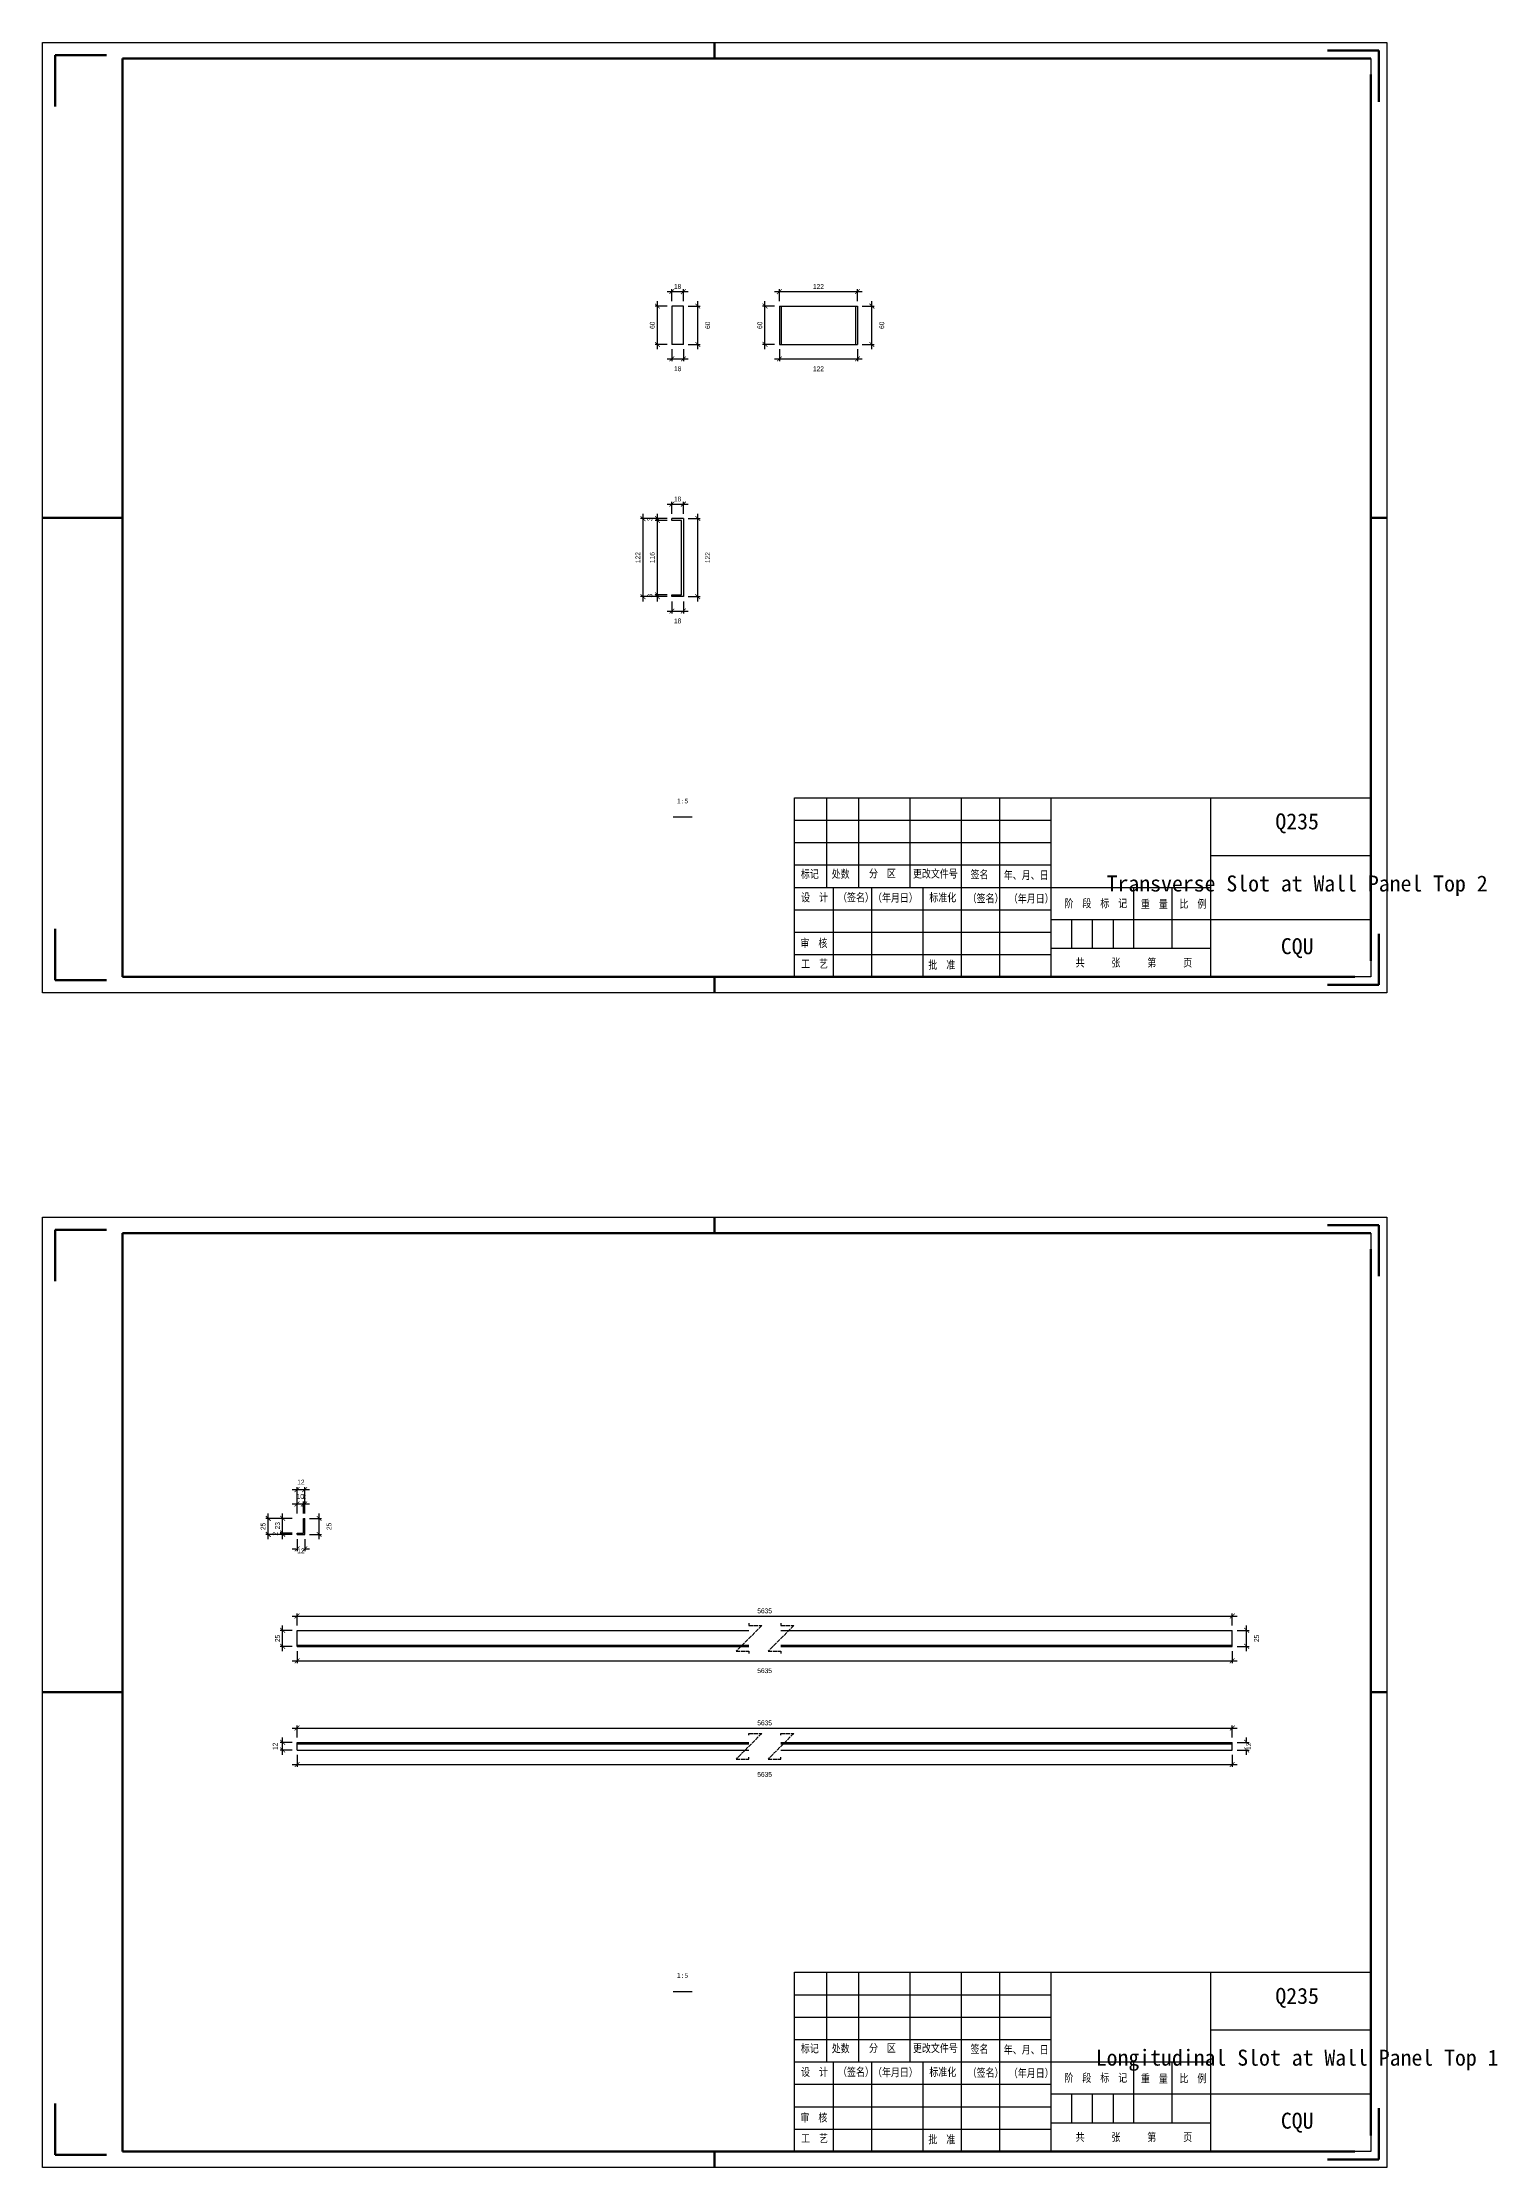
# Model space of a CAD drawing. Header units: millimetres. Extents: x 0 to 1925, y 0 to 4345.
# Drawn here: x 1470 to 1925, y 2569 to 3233 of the extents above; entities that cross this region are included whole.
import ezdxf

# ---------------------------------------------------------------- set-up
doc = ezdxf.new("R2010")
doc.units = ezdxf.units.MM
doc.linetypes.add('DASHED', pattern=[1.524, 1.27, -0.254])
doc.layers.add('总内框线', color=7, linetype='Continuous', lineweight=50)
doc.layers.add('总外框线', color=7, linetype='Continuous', lineweight=30)
doc.styles.add('OpenSansCondensed-Light', font='OpenSansCondensed-Light.ttf')
doc.styles.add('陈杰（2）', font='gbenor.shx', dxfattribs={"width": 0.8, "bigfont": 'gbcbig.shx'})
doc.dimstyles.new('EZDXF', dxfattribs={"dimtxt": 0.25, "dimasz": 0.175, "dimexe": 0.375, "dimexo": 0.125, "dimgap": 0.1, "dimtad": 1, "dimlfac": 100, "dimzin": 12, "dimdsep": 46, "dimtxsty": 'OpenSansCondensed-Light', "dimblk": 'ARCHTICK', "dimcen": 2.5, "dimazin": 3, "dimtfac": 0.5, "dimtmove": 2, "dimatfit": 3, "dimarcsym": 0})

# ---------------------------------------------------------------- blocks, each defined once
blk = doc.blocks.new('_ARCHTICK')
at = {"color": 0, "linetype": 'ByBlock', "const_width": 0.15}
blk.add_lwpolyline([(-0.5, -0.5), (0.5, 0.5)], dxfattribs=at)

msp = doc.modelspace()

# ---------------------------------------------------------------- linework, layer by layer
for p, q in [((1885, 3228), (1885, 3043)), ((1666.62901, 3150.65), (1666.62901, 3138.65)), ((1670.22901, 3150.65), (1666.62901, 3150.65)), ((1670.22901, 3138.65), (1670.22901, 3150.65)), ((1700.22901, 3150.65), (1700.22901, 3138.65)), ((1700.22901, 3150.65), (1700.82901, 3150.65)), ((1700.82901, 3150.65), (1700.82901, 3138.65)), ((1700.82901, 3150.65), (1724.02901, 3150.65)), ((1724.02901, 3150.65), (1724.02901, 3138.65)), ((1724.02901, 3150.65), (1724.62901, 3150.65)), ((1724.62901, 3150.65), (1724.62901, 3138.65)), ((1670.22901, 3138.65), (1666.62901, 3138.65)), ((1700.22901, 3138.65), (1700.82901, 3138.65)), ((1700.82901, 3138.65), (1724.02901, 3138.65)), ((1724.02901, 3138.65), (1724.62901, 3138.65)), ((1666.62901, 3083.65), (1666.62901, 3084.25)), ((1670.22901, 3084.25), (1666.62901, 3084.25)), ((1669.62901, 3083.65), (1666.62901, 3083.65)), ((1669.62901, 3060.45), (1669.62901, 3083.65)), ((1670.22901, 3084.25), (1670.22901, 3059.85)), ((1666.62901, 3059.85), (1666.62901, 3060.45)), ((1666.62901, 3060.45), (1669.62901, 3060.45)), ((1670.22901, 3059.85), (1666.62901, 3059.85)), ((1705, 2997), (1885, 2997)), ((1705, 2941), (1705, 2997)), ((1715, 2997), (1715, 2969)), ((1725, 2997), (1725, 2969)), ((1741, 2997), (1741, 2969)), ((1757, 2997), (1757, 2969)), ((1769, 2997), (1769, 2941)), ((1785, 2997), (1785, 2941)), ((1835, 2941), (1835, 2997)), ((1885, 2997), (1885, 2941)), ((1667, 2991), (1673, 2991)), ((1705, 2990), (1785, 2990)), ((1705, 2983), (1785, 2983)), ((1705, 2976), (1785, 2976)), ((1835, 2979), (1885, 2979)), ((1705, 2969), (1835, 2969)), ((1717, 2969), (1717, 2941)), ((1729, 2969), (1729, 2941)), ((1745, 2969), (1745, 2941)), ((1757, 2969), (1757, 2941)), ((1811, 2950), (1811, 2969)), ((1823, 2950), (1823, 2969)), ((1705, 2962), (1785, 2962)), ((1705, 2955), (1785, 2955)), ((1785, 2959), (1835, 2959)), ((1791.5, 2959), (1791.5, 2950)), ((1798, 2959), (1798, 2950)), ((1804.5, 2959), (1804.5, 2950)), ((1835, 2959), (1885, 2959)), ((1785, 2950), (1835, 2950)), ((1705, 2948), (1785, 2948)), ((1885, 2941), (1705, 2941)), ((1885, 2861), (1885, 2676)), ((1551.52901, 2767.225), (1551.52901, 2771.825)), ((1551.52901, 2771.825), (1551.92901, 2771.825)), ((1551.92901, 2766.825), (1551.92901, 2771.825)), ((1549.52901, 2766.825), (1549.52901, 2767.225)), ((1549.52901, 2767.225), (1551.52901, 2767.225)), ((1549.52901, 2766.825), (1551.92901, 2766.825)), ((1549.52901, 2732.225), (1549.52901, 2736.825)), ((1549.52901, 2736.825), (1690.72901, 2736.825)), ((1700.72901, 2736.825), (1841.72901, 2736.825)), ((1841.72901, 2732.225), (1841.72901, 2736.825)), ((1549.52901, 2731.825), (1549.52901, 2732.225)), ((1549.52901, 2732.225), (1690.72901, 2732.225)), ((1549.52901, 2731.825), (1690.72901, 2731.825)), ((1700.72901, 2732.225), (1841.72901, 2732.225)), ((1700.72901, 2731.825), (1841.72901, 2731.825)), ((1841.72901, 2731.825), (1841.72901, 2732.225)), ((1549.52901, 2701.425), (1549.52901, 2701.825)), ((1549.52901, 2701.825), (1690.72901, 2701.825)), ((1549.52901, 2701.425), (1690.72901, 2701.425)), ((1549.52901, 2699.425), (1549.52901, 2701.425)), ((1549.52901, 2699.425), (1690.72901, 2699.425)), ((1700.72901, 2701.825), (1841.72901, 2701.825)), ((1700.72901, 2701.425), (1841.72901, 2701.425)), ((1700.72901, 2699.425), (1841.72901, 2699.425)), ((1841.72901, 2701.425), (1841.72901, 2701.825)), ((1841.72901, 2699.425), (1841.72901, 2701.425)), ((1705, 2630), (1885, 2630)), ((1705, 2574), (1705, 2630)), ((1715, 2630), (1715, 2602)), ((1725, 2630), (1725, 2602)), ((1741, 2630), (1741, 2602)), ((1757, 2630), (1757, 2602)), ((1769, 2630), (1769, 2574)), ((1785, 2630), (1785, 2574)), ((1835, 2574), (1835, 2630)), ((1885, 2630), (1885, 2574)), ((1667, 2624), (1673, 2624)), ((1705, 2623), (1785, 2623)), ((1705, 2616), (1785, 2616)), ((1835, 2612), (1885, 2612)), ((1705, 2609), (1785, 2609)), ((1705, 2602), (1835, 2602)), ((1717, 2602), (1717, 2574)), ((1729, 2602), (1729, 2574)), ((1745, 2602), (1745, 2574)), ((1757, 2602), (1757, 2574)), ((1811, 2583), (1811, 2602)), ((1823, 2583), (1823, 2602)), ((1705, 2595), (1785, 2595)), ((1785, 2592), (1835, 2592)), ((1791.5, 2592), (1791.5, 2583)), ((1798, 2592), (1798, 2583)), ((1804.5, 2592), (1804.5, 2583)), ((1835, 2592), (1885, 2592)), ((1705, 2588), (1785, 2588)), ((1785, 2583), (1835, 2583)), ((1705, 2581), (1785, 2581)), ((1885, 2574), (1705, 2574))]:
    msp.add_line(p, q)
at = {"linetype": 'DASHED'}
for p, q in [((1694.72901, 2738.325), (1686.72901, 2730.325)), ((1690.72901, 2739.075), (1690.72901, 2738.325)), ((1690.72901, 2738.325), (1694.72901, 2738.325)), ((1704.72901, 2738.325), (1696.72901, 2730.325)), ((1700.72901, 2739.075), (1700.72901, 2738.325)), ((1700.72901, 2738.325), (1704.72901, 2738.325)), ((1686.72901, 2730.325), (1690.72901, 2730.325)), ((1690.72901, 2730.325), (1690.72901, 2729.575)), ((1696.72901, 2730.325), (1700.72901, 2730.325)), ((1700.72901, 2730.325), (1700.72901, 2729.575)), ((1694.72901, 2704.625), (1686.72901, 2696.625)), ((1690.72901, 2704.075), (1690.72901, 2704.625)), ((1690.72901, 2704.625), (1694.72901, 2704.625)), ((1704.72901, 2704.625), (1696.72901, 2696.625)), ((1700.72901, 2704.075), (1700.72901, 2704.625)), ((1700.72901, 2704.625), (1704.72901, 2704.625)), ((1686.72901, 2696.625), (1690.72901, 2696.625)), ((1690.72901, 2696.625), (1690.72901, 2697.175)), ((1696.72901, 2696.625), (1700.72901, 2696.625)), ((1700.72901, 2696.625), (1700.72901, 2697.175))]:
    msp.add_line(p, q, dxfattribs=at)
at = {"layer": '总内框线'}
for p, q in [((1474, 3229), (1474, 3213)), ((1474, 3229), (1490, 3229)), ((1495, 2941), (1495, 3228)), ((1495, 3228), (1885, 3228)), ((1680, 3228), (1680, 3233)), ((1887.5, 3230.5), (1871.5, 3230.5)), ((1887.5, 3230.5), (1887.5, 3214.5)), ((1885, 3223), (1885, 2946)), ((1470, 3084.5), (1495, 3084.5)), ((1885, 3084.5), (1890, 3084.5)), ((1474, 2940), (1474, 2956)), ((1887.5, 2938.5), (1887.5, 2954.5)), ((1474, 2940), (1490, 2940)), ((1880, 2941), (1495, 2941)), ((1680, 2936), (1680, 2941)), ((1887.5, 2938.5), (1871.5, 2938.5)), ((1474, 2862), (1474, 2846)), ((1474, 2862), (1490, 2862)), ((1680, 2861), (1680, 2866)), ((1887.5, 2863.5), (1871.5, 2863.5)), ((1887.5, 2863.5), (1887.5, 2847.5)), ((1495, 2574), (1495, 2861)), ((1495, 2861), (1885, 2861)), ((1885, 2856), (1885, 2579)), ((1470, 2717.5), (1495, 2717.5)), ((1885, 2717.5), (1890, 2717.5)), ((1474, 2573), (1474, 2589)), ((1887.5, 2571.5), (1887.5, 2587.5)), ((1474, 2573), (1490, 2573)), ((1880, 2574), (1495, 2574)), ((1680, 2569), (1680, 2574)), ((1887.5, 2571.5), (1871.5, 2571.5))]:
    msp.add_line(p, q, dxfattribs=at)
at = {"layer": '总外框线'}
for p, q in [((1470, 2936), (1470, 3233)), ((1470, 3233), (1890, 3233)), ((1890, 3233), (1890, 2936)), ((1890, 2936), (1470, 2936)), ((1470, 2569), (1470, 2866)), ((1470, 2866), (1890, 2866)), ((1890, 2866), (1890, 2569)), ((1890, 2569), (1470, 2569))]:
    msp.add_line(p, q, dxfattribs=at)

# ---------------------------------------------------------------- texts
at = {"attachment_point": 5}
for s, insert, char_height in [('1:5', (1670, 2996), 1.5), ('Q235', (1862, 2989), 5), ('Transverse Slot at Wall Panel Top 2', (1862, 2969.5), 5), ('CQU', (1862, 2950), 5), ('1:5', (1670, 2629), 1.5), ('Q235', (1862, 2622), 5), ('Longitudinal Slot at Wall Panel Top 1', (1862, 2602.5), 5), ('CQU', (1862, 2583), 5)]:
    msp.add_mtext(s, dxfattribs=dict(at, insert=insert, char_height=char_height))
at = {"char_height": 2.5, "width": 93.0192856, "attachment_point": 1, "style": '陈杰（2）'}
for s, insert in [('{\\fSimSun|b0|i0|c134|p2;标记}', (1706.95482, 2974.44053)), ('{\\fSimSun|b0|i0|c134|p2;处数}', (1716.57596, 2974.45543)), ('{\\fSimSun|b0|i0|c134|p2;分\u3000区}', (1728.23692, 2974.57959)), ('{\\fSimSun|b0|i0|c134|p2;更改文件号}', (1741.97169, 2974.52496)), ('{\\fSimSun|b0|i0|c134|p2;签名}', (1759.95608, 2974.2667)), ('{\\fSimSun|b0|i0|c134|p2;年、月、日}', (1770.35064, 2974.07301)), ('{\\fSimSun|b0|i0|c134|p2;设\u3000计}', (1707.01432, 2967.10007)), ('{\\fSimSun|b0|i0|c134|p2;（签名）}', (1718.55629, 2967.10007)), ('{\\fSimSun|b0|i0|c134|p2;\u3000（年月日）}', (1726.68156, 2966.98584)), ('{\\fSimSun|b0|i0|c134|p2;标准化}', (1747.08823, 2967.08517)), ('{\\fSimSun|b0|i0|c134|p2;（签名）}', (1759.05516, 2966.83685)), ('{\\fSimSun|b0|i0|c134|p2;（年月日）}', (1771.923, 2966.73752)), ('{\\fSimSun|b0|i0|c134|p2;阶\u3000段\u3000标\u3000记}', (1789.30395, 2965.25254)), ('{\\fSimSun|b0|i0|c134|p2;重\u3000量}', (1813.18681, 2965.02408)), ('{\\fSimSun|b0|i0|c134|p2;比\u3000例}', (1825.23873, 2965.09361)), ('{\\fSimSun|b0|i0|c134|p2;审\u3000核}', (1706.81034, 2952.83138)), ('{\\fSimSun|b0|i0|c134|p2;工\u3000艺}', (1707.01432, 2946.34515)), ('{\\fSimSun|b0|i0|c134|p2;批\u3000准}', (1746.78226, 2946.0273)), ('{\\fSimSun|b0|i0|c134|p2;共\u3000\u3000\u3000张\u3000\u3000\u3000第\u3000\u3000\u3000页}', (1792.79713, 2946.72757)), ('{\\fSimSun|b0|i0|c134|p2;标记}', (1706.95482, 2607.44053)), ('{\\fSimSun|b0|i0|c134|p2;处数}', (1716.57596, 2607.45543)), ('{\\fSimSun|b0|i0|c134|p2;分\u3000区}', (1728.23692, 2607.57959)), ('{\\fSimSun|b0|i0|c134|p2;更改文件号}', (1741.97169, 2607.52496)), ('{\\fSimSun|b0|i0|c134|p2;签名}', (1759.95608, 2607.2667)), ('{\\fSimSun|b0|i0|c134|p2;年、月、日}', (1770.35064, 2607.07301)), ('{\\fSimSun|b0|i0|c134|p2;设\u3000计}', (1707.01432, 2600.10007)), ('{\\fSimSun|b0|i0|c134|p2;（签名）}', (1718.55629, 2600.10007)), ('{\\fSimSun|b0|i0|c134|p2;\u3000（年月日）}', (1726.68156, 2599.98584)), ('{\\fSimSun|b0|i0|c134|p2;标准化}', (1747.08823, 2600.08517)), ('{\\fSimSun|b0|i0|c134|p2;（签名）}', (1759.05516, 2599.83685)), ('{\\fSimSun|b0|i0|c134|p2;（年月日）}', (1771.923, 2599.73752)), ('{\\fSimSun|b0|i0|c134|p2;阶\u3000段\u3000标\u3000记}', (1789.30395, 2598.25254)), ('{\\fSimSun|b0|i0|c134|p2;重\u3000量}', (1813.18681, 2598.02408)), ('{\\fSimSun|b0|i0|c134|p2;比\u3000例}', (1825.23873, 2598.09361)), ('{\\fSimSun|b0|i0|c134|p2;审\u3000核}', (1706.81034, 2585.83138)), ('{\\fSimSun|b0|i0|c134|p2;工\u3000艺}', (1707.01432, 2579.34515)), ('{\\fSimSun|b0|i0|c134|p2;批\u3000准}', (1746.78226, 2579.0273)), ('{\\fSimSun|b0|i0|c134|p2;共\u3000\u3000\u3000张\u3000\u3000\u3000第\u3000\u3000\u3000页}', (1792.79713, 2579.72757))]:
    msp.add_mtext(s, dxfattribs=dict(at, insert=insert))

# ---------------------------------------------------------------- dimensions: what is measured, and where the dimension line sits
for base, p1, p2, location, override in [((1666.62901, 3155.15), (1666.62901, 3150.65), (1670.22901, 3150.65), (1668.42901, 3156.75), {"dimtxt": 1.5, "dimasz": 1.5, "dimexe": 0.75, "dimexo": 1.5, "dimtad": 1, "dimlfac": 5, "dimblk": 'ARCHTICK', "dimsah": 0, "dimtsz": 0, "dimdle": 1.5, "dimtmove": 2}), ((1700.22901, 3155.15), (1700.22901, 3150.65), (1724.62901, 3150.65), (1712.42901, 3156.75), {"dimtxt": 1.5, "dimasz": 1.5, "dimexe": 0.75, "dimexo": 1.5, "dimtad": 1, "dimlfac": 5, "dimblk": 'ARCHTICK', "dimsah": 0, "dimtsz": 0, "dimdle": 1.5, "dimtmove": 2}), ((1666.62901, 3134.15), (1666.62901, 3138.65), (1670.22901, 3138.65), (1668.42901, 3131.05), {"dimtxt": 1.5, "dimasz": 1.5, "dimexe": 0.75, "dimexo": 1.5, "dimtad": 4, "dimlfac": 5, "dimblk": 'ARCHTICK', "dimsah": 0, "dimtsz": 0, "dimdle": 1.5, "dimtmove": 2}), ((1700.22901, 3134.15), (1700.22901, 3138.65), (1724.62901, 3138.65), (1712.42901, 3131.05), {"dimtxt": 1.5, "dimasz": 1.5, "dimexe": 0.75, "dimexo": 1.5, "dimtad": 4, "dimlfac": 5, "dimblk": 'ARCHTICK', "dimsah": 0, "dimtsz": 0, "dimdle": 1.5, "dimtmove": 2}), ((1666.62901, 3088.75), (1666.62901, 3084.25), (1670.22901, 3084.25), (1668.42901, 3090.35), {"dimtxt": 1.5, "dimasz": 1.5, "dimexe": 0.75, "dimexo": 1.5, "dimtad": 1, "dimlfac": 5, "dimblk": 'ARCHTICK', "dimsah": 0, "dimtsz": 0, "dimdle": 1.5, "dimtmove": 2}), ((1666.62901, 3055.35), (1666.62901, 3059.85), (1670.22901, 3059.85), (1668.42901, 3052.25), {"dimtxt": 1.5, "dimasz": 1.5, "dimexe": 0.75, "dimexo": 1.5, "dimtad": 4, "dimlfac": 5, "dimblk": 'ARCHTICK', "dimsah": 0, "dimtsz": 0, "dimdle": 1.5, "dimtmove": 2}), ((1549.52901, 2776.325), (1549.52901, 2771.825), (1551.52901, 2771.825), (1550.52901, 2778.675), {"dimtxt": 1.5, "dimasz": 1.5, "dimexe": 0.75, "dimexo": 1.5, "dimtad": 1, "dimlfac": 5, "dimblk": 'ARCHTICK', "dimsah": 0, "dimtsz": 0, "dimdle": 1.5, "dimtmove": 2}), ((1551.52901, 2776.325), (1551.52901, 2771.825), (1551.92901, 2771.825), (1551.72901, 2778.675), {"dimtxt": 1.5, "dimasz": 1.5, "dimexe": 0.75, "dimexo": 1.5, "dimtad": 1, "dimlfac": 5, "dimblk": 'ARCHTICK', "dimsah": 0, "dimtsz": 0, "dimdle": 1.5, "dimtmove": 2})]:
    msp.add_linear_dim(base=base, p1=p1, p2=p2, location=location, dimstyle='EZDXF', override=override).render()
for base, p1, p2, location, override in [((1662.12901, 3138.65), (1666.62901, 3138.65), (1666.62901, 3150.65), (1660.52901, 3144.65), {"dimtxt": 1.5, "dimasz": 1.5, "dimexe": 0.75, "dimexo": 1.5, "dimtad": 1, "dimlfac": 5, "dimblk": 'ARCHTICK', "dimsah": 0, "dimtsz": 0, "dimdle": 1.5, "dimtmove": 2}), ((1674.72901, 3138.65), (1670.22901, 3138.65), (1670.22901, 3150.65), (1677.82901, 3144.65), {"dimtxt": 1.5, "dimasz": 1.5, "dimexe": 0.75, "dimexo": 1.5, "dimtad": 4, "dimlfac": 5, "dimblk": 'ARCHTICK', "dimsah": 0, "dimtsz": 0, "dimdle": 1.5, "dimtmove": 2}), ((1695.72901, 3138.65), (1700.22901, 3138.65), (1700.22901, 3150.65), (1694.12901, 3144.65), {"dimtxt": 1.5, "dimasz": 1.5, "dimexe": 0.75, "dimexo": 1.5, "dimtad": 1, "dimlfac": 5, "dimblk": 'ARCHTICK', "dimsah": 0, "dimtsz": 0, "dimdle": 1.5, "dimtmove": 2}), ((1729.12901, 3138.65), (1724.62901, 3138.65), (1724.62901, 3150.65), (1732.22901, 3144.65), {"dimtxt": 1.5, "dimasz": 1.5, "dimexe": 0.75, "dimexo": 1.5, "dimtad": 4, "dimlfac": 5, "dimblk": 'ARCHTICK', "dimsah": 0, "dimtsz": 0, "dimdle": 1.5, "dimtmove": 2}), ((1657.62901, 3059.85), (1666.62901, 3059.85), (1666.62901, 3084.25), (1656.02901, 3072.05), {"dimtxt": 1.5, "dimasz": 1.5, "dimexe": 0.75, "dimexo": 1.5, "dimtad": 1, "dimlfac": 5, "dimblk": 'ARCHTICK', "dimsah": 0, "dimtsz": 0, "dimdle": 1.5, "dimtmove": 2}), ((1662.12901, 3083.65), (1666.62901, 3083.65), (1666.62901, 3084.25), (1659.77901, 3083.95), {"dimtxt": 1.5, "dimasz": 1.5, "dimexe": 0.75, "dimexo": 1.5, "dimtad": 1, "dimlfac": 5, "dimblk": 'ARCHTICK', "dimsah": 0, "dimtsz": 0, "dimdle": 1.5, "dimtmove": 2}), ((1662.12901, 3060.45), (1666.62901, 3060.45), (1666.62901, 3083.65), (1660.52901, 3072.05), {"dimtxt": 1.5, "dimasz": 1.5, "dimexe": 0.75, "dimexo": 1.5, "dimtad": 1, "dimlfac": 5, "dimblk": 'ARCHTICK', "dimsah": 0, "dimtsz": 0, "dimdle": 1.5, "dimtmove": 2}), ((1674.72901, 3059.85), (1670.22901, 3059.85), (1670.22901, 3084.25), (1677.82901, 3072.05), {"dimtxt": 1.5, "dimasz": 1.5, "dimexe": 0.75, "dimexo": 1.5, "dimtad": 4, "dimlfac": 5, "dimblk": 'ARCHTICK', "dimsah": 0, "dimtsz": 0, "dimdle": 1.5, "dimtmove": 2}), ((1662.12901, 3059.85), (1666.62901, 3059.85), (1666.62901, 3060.45), (1659.77901, 3060.15), {"dimtxt": 1.5, "dimasz": 1.5, "dimexe": 0.75, "dimexo": 1.5, "dimtad": 1, "dimlfac": 5, "dimblk": 'ARCHTICK', "dimsah": 0, "dimtsz": 0, "dimdle": 1.5, "dimtmove": 2}), ((1545.02901, 2767.225), (1549.52901, 2767.225), (1549.52901, 2771.825), (1543.42901, 2769.525), {"dimtxt": 1.5, "dimasz": 1.5, "dimexe": 0.75, "dimexo": 1.5, "dimtad": 1, "dimlfac": 5, "dimblk": 'ARCHTICK', "dimsah": 0, "dimtsz": 0, "dimdle": 1.5, "dimtmove": 2}), ((1545.02901, 2766.825), (1549.52901, 2766.825), (1549.52901, 2767.225), (1542.67901, 2767.025), {"dimtxt": 1.5, "dimasz": 1.5, "dimexe": 0.75, "dimexo": 1.5, "dimtad": 1, "dimlfac": 5, "dimblk": 'ARCHTICK', "dimsah": 0, "dimtsz": 0, "dimdle": 1.5, "dimtmove": 2})]:
    msp.add_linear_dim(base=base, p1=p1, p2=p2, angle=90, location=location, dimstyle='EZDXF', override=override).render()
for base, p1, p2, location, text, override in [((1549.52901, 2780.825), (1549.52901, 2771.825), (1551.92901, 2771.825), (1550.72901, 2783.175), '12', {"dimtxt": 1.5, "dimasz": 1.5, "dimexe": 0.75, "dimexo": 1.5, "dimtad": 1, "dimlfac": 5, "dimblk": 'ARCHTICK', "dimsah": 0, "dimtsz": 0, "dimdle": 1.5, "dimtmove": 2}), ((1549.52901, 2762.325), (1549.52901, 2766.825), (1551.92901, 2766.825), (1550.72901, 2761.675), '12', {"dimtxt": 1.5, "dimasz": 1.5, "dimexe": 0.75, "dimexo": 1.5, "dimtad": 4, "dimlfac": 5, "dimblk": 'ARCHTICK', "dimsah": 0, "dimtsz": 0, "dimdle": 1.5, "dimtmove": 2}), ((1549.52901, 2741.325), (1549.52901, 2736.825), (1841.72901, 2736.825), (1695.62901, 2742.925), '5635', {"dimtxt": 1.5, "dimasz": 1.5, "dimexe": 0.75, "dimexo": 1.5, "dimtad": 1, "dimlfac": 5, "dimblk": 'ARCHTICK', "dimsah": 0, "dimtsz": 0, "dimdle": 1.5, "dimtmove": 2}), ((1549.52901, 2727.325), (1549.52901, 2731.825), (1841.72901, 2731.825), (1695.62901, 2724.225), '5635', {"dimtxt": 1.5, "dimasz": 1.5, "dimexe": 0.75, "dimexo": 1.5, "dimtad": 4, "dimlfac": 5, "dimblk": 'ARCHTICK', "dimsah": 0, "dimtsz": 0, "dimdle": 1.5, "dimtmove": 2}), ((1549.52901, 2706.325), (1549.52901, 2701.825), (1841.72901, 2701.825), (1695.62901, 2707.925), '5635', {"dimtxt": 1.5, "dimasz": 1.5, "dimexe": 0.75, "dimexo": 1.5, "dimtad": 1, "dimlfac": 5, "dimblk": 'ARCHTICK', "dimsah": 0, "dimtsz": 0, "dimdle": 1.5, "dimtmove": 2}), ((1549.52901, 2694.925), (1549.52901, 2699.425), (1841.72901, 2699.425), (1695.62901, 2691.825), '5635', {"dimtxt": 1.5, "dimasz": 1.5, "dimexe": 0.75, "dimexo": 1.5, "dimtad": 4, "dimlfac": 5, "dimblk": 'ARCHTICK', "dimsah": 0, "dimtsz": 0, "dimdle": 1.5, "dimtmove": 2})]:
    msp.add_linear_dim(base=base, p1=p1, p2=p2, location=location, text=text, dimstyle='EZDXF', override=override).render()
for base, p1, p2, location, text, override in [((1540.52901, 2766.825), (1549.52901, 2766.825), (1549.52901, 2771.825), (1538.92901, 2769.325), '25', {"dimtxt": 1.5, "dimasz": 1.5, "dimexe": 0.75, "dimexo": 1.5, "dimtad": 1, "dimlfac": 5, "dimblk": 'ARCHTICK', "dimsah": 0, "dimtsz": 0, "dimdle": 1.5, "dimtmove": 2}), ((1556.42901, 2766.825), (1551.92901, 2766.825), (1551.92901, 2771.825), (1559.52901, 2769.325), '25', {"dimtxt": 1.5, "dimasz": 1.5, "dimexe": 0.75, "dimexo": 1.5, "dimtad": 4, "dimlfac": 5, "dimblk": 'ARCHTICK', "dimsah": 0, "dimtsz": 0, "dimdle": 1.5, "dimtmove": 2}), ((1545.02901, 2731.825), (1549.52901, 2731.825), (1549.52901, 2736.825), (1543.42901, 2734.325), '25', {"dimtxt": 1.5, "dimasz": 1.5, "dimexe": 0.75, "dimexo": 1.5, "dimtad": 1, "dimlfac": 5, "dimblk": 'ARCHTICK', "dimsah": 0, "dimtsz": 0, "dimdle": 1.5, "dimtmove": 2}), ((1846.22901, 2731.825), (1841.72901, 2731.825), (1841.72901, 2736.825), (1849.32901, 2734.325), '25', {"dimtxt": 1.5, "dimasz": 1.5, "dimexe": 0.75, "dimexo": 1.5, "dimtad": 4, "dimlfac": 5, "dimblk": 'ARCHTICK', "dimsah": 0, "dimtsz": 0, "dimdle": 1.5, "dimtmove": 2}), ((1545.02901, 2699.425), (1549.52901, 2699.425), (1549.52901, 2701.825), (1542.67901, 2700.625), '12', {"dimtxt": 1.5, "dimasz": 1.5, "dimexe": 0.75, "dimexo": 1.5, "dimtad": 1, "dimlfac": 5, "dimblk": 'ARCHTICK', "dimsah": 0, "dimtsz": 0, "dimdle": 1.5, "dimtmove": 2}), ((1846.22901, 2699.425), (1841.72901, 2699.425), (1841.72901, 2701.825), (1846.87901, 2700.625), '12', {"dimtxt": 1.5, "dimasz": 1.5, "dimexe": 0.75, "dimexo": 1.5, "dimtad": 4, "dimlfac": 5, "dimblk": 'ARCHTICK', "dimsah": 0, "dimtsz": 0, "dimdle": 1.5, "dimtmove": 2})]:
    msp.add_linear_dim(base=base, p1=p1, p2=p2, angle=90, location=location, text=text, dimstyle='EZDXF', override=override).render()

doc.saveas('drawing.dxf')
